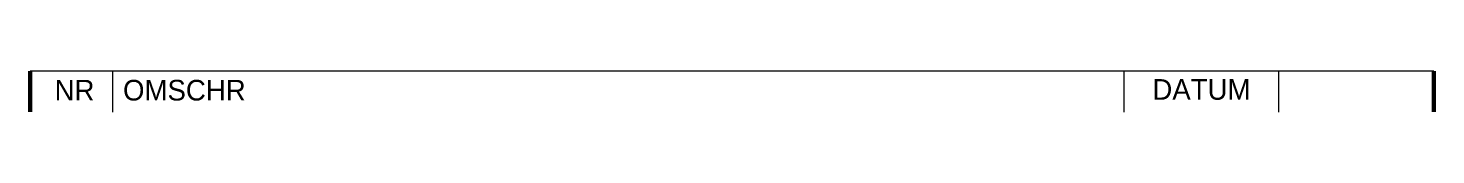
# Model space of a CAD drawing. Extents: x 0 to 170, y 0 to 5.
import ezdxf
from ezdxf.enums import TextEntityAlignment as Align

# ---------------------------------------------------------------- set-up
doc = ezdxf.new("R2010")
doc.units = 0
doc.header["$MEASUREMENT"] = 0
doc.layers.add('to-xx-t25_1', color=7, linetype='CONTINUOUS', lineweight=25)
doc.layers.add('to-xx-wijzhoofd', color=7, linetype='CONTINUOUS', lineweight=25)
doc.styles.add('RTW_ISO', font='iso-rtw.shx')

msp = doc.modelspace()

# ---------------------------------------------------------------- linework, layer by layer
at = {"layer": 'to-xx-wijzhoofd'}
for p, q in [((0, 5), (170, 5)), ((10, 0), (10, 5)), ((132.5, 0), (132.5, 5)), ((151.25, 0), (151.25, 5))]:
    msp.add_line(p, q, dxfattribs=at)
at = {"layer": 'to-xx-wijzhoofd', "const_width": 0.5}
for points in [[(0, 5), (0, 0)], [(170, 0), (170, 5)]]:
    msp.add_lwpolyline(points, dxfattribs=at)

# ---------------------------------------------------------------- texts
at = {"layer": 'to-xx-t25_1', "style": 'RTW_ISO', "flags": 8}
for tag, p in [('NR', (2.95, 1.41)), ('OMSCHR', (11.24, 1.41))]:
    msp.add_attdef(tag, p, '', height=2.5, dxfattribs=at)
msp.add_attdef('DATUM', text='', height=2.5, dxfattribs=at).set_placement((141.86, 1.5), align=Align.CENTER)

doc.saveas('drawing.dxf')
